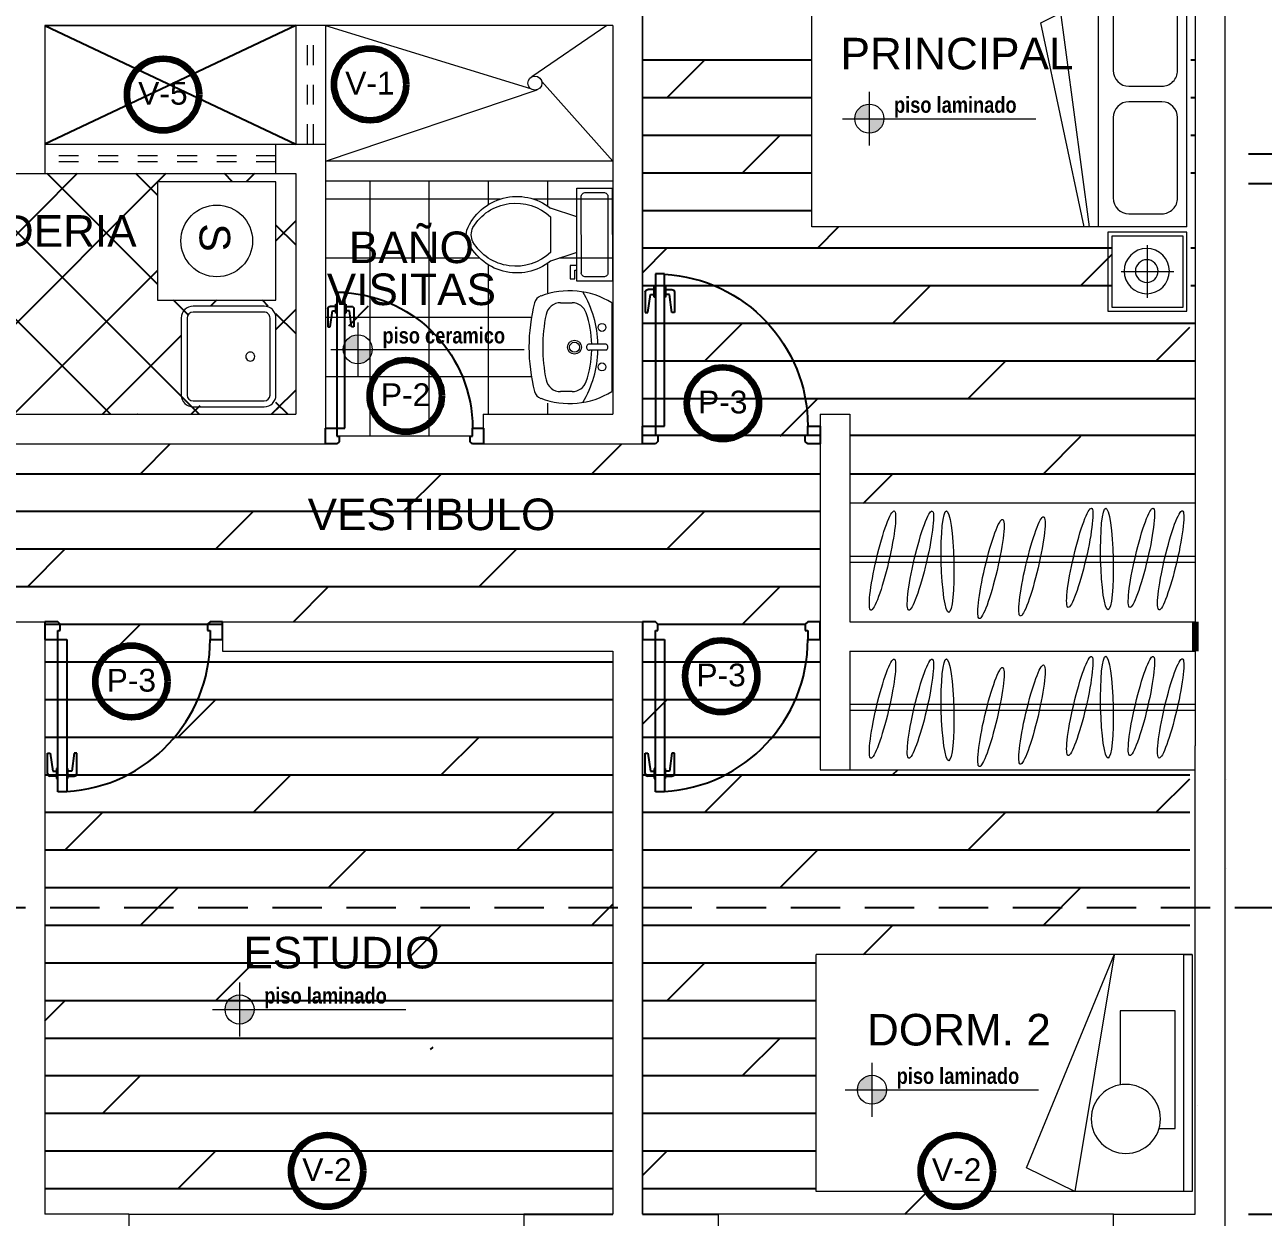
# Model space of a CAD drawing. Header units: millimetres. Extents: x 2204.1 to 2242.3, y 1175.1 to 1221.8.
# Drawn here: x 2228.77 to 2235.04, y 1194.62 to 1200.66 of the extents above; entities that cross this region are included whole.
import ezdxf
from ezdxf.enums import TextEntityAlignment as Align

# ---------------------------------------------------------------- set-up
doc = ezdxf.new("R2010")
doc.units = ezdxf.units.MM
doc.linetypes.add('HIDDEN', pattern=[0.375, 0.25, -0.125])
doc.linetypes.add('HIDDEN2', pattern=[0.1875, 0.125, -0.0625])
for name, color, linetype, lineweight in [('01', 1, 'Continuous', 5), ('CLOSETS', 253, 'Continuous', 18), ('DETALLE SANITARIOS', 128, 'Continuous', 13), ('DISTANCIA', 7, 'Continuous', 0), ('mobiliario', 2, 'Continuous', 18), ('MURO ALTO', 6, 'Continuous', 18), ('MURO BAJO', 3, 'Continuous', 18), ('PISOS', 253, 'Continuous', 18), ('puertas', 2, 'Continuous', 13), ('SANITARIOS', 122, 'Continuous', 18), ('TEXTO', 4, 'Continuous', 5), ('VIDRIOS', 124, 'Continuous', 18)]:
    doc.layers.add(name, color=color, linetype=linetype, lineweight=lineweight)
for name, color, linetype in [('08', 5, 'Continuous'), ('DETALLES PUERTAS', 8, 'Continuous'), ('muros', 1, 'Continuous'), ('perimetrales', 6, 'Continuous'), ('proyeccion', 30, 'Continuous'), ('Textura LINEAS', 253, 'HIDDEN2')]:
    doc.layers.add(name, color=color, linetype=linetype)
doc.styles.add('ROMAND', font='arial.ttf')
doc.styles.get("Standard").update_dxf_attribs({"font": 'arial.ttf'})
doc.styles.add('technicbold', font='techb___.ttf', dxfattribs={"height": 0.17})
doc.dimstyles.new('ARVIM', dxfattribs={"dimscale": 0.12, "dimtxt": 1, "dimasz": 1.25, "dimexe": 0.8, "dimexo": 1, "dimtad": 2, "dimtih": 1, "dimtoh": 1, "dimzin": 4, "dimdsep": 46, "dimtxsty": 'ROMAND', "dimblk": 'ARCHTICK', "dimcen": 0, "dimdle": 1, "dimclrd": 1, "dimclre": 1, "dimclrt": 251, "dimadec": 0, "dimazin": 0, "dimtfac": 1, "dimtix": 1, "dimtmove": 0, "dimatfit": 3, "dimldrblk": 'ARCHTICK', "dimfxl": 1, "dimarcsym": 0})

# ---------------------------------------------------------------- blocks, each defined once
blk = doc.blocks.new('c')
for p, q in [((521.983, 301.5746), (521.983, 299.6746)), ((523.333, 301.5746), (521.983, 301.5746)), ((523.333, 301.5746), (523.333, 299.6746)), ((522.5405, 301.5273), (522.1222, 301.5273)), ((523.1861, 301.5273), (522.7788, 301.5273)), ((522.0422, 301.4473), (522.0422, 301.2811)), ((522.6205, 301.2811), (522.6205, 301.4473)), ((522.6988, 301.4473), (522.6988, 301.2811)), ((523.2661, 301.2811), (523.2661, 301.4473)), ((522.1222, 301.2011), (522.5405, 301.2011)), ((522.7788, 301.2011), (523.1861, 301.2011)), ((523.333, 301.1269), (521.983, 301.1269)), ((521.983, 301.1269), (522.1334, 300.9193)), ((522.1334, 300.9193), (523.333, 301.0802)), ((523.333, 301.0535), (522.2988, 300.8353)), ((522.2988, 300.8353), (522.2519, 300.9292)), ((523.333, 299.6746), (521.983, 299.6746))]:
    blk.add_line(p, q)
for centre, start, end in [((522.1222, 301.4473), 90, 180), ((522.5405, 301.4473), 360, 90), ((522.7788, 301.4473), 90, 180), ((523.1861, 301.4473), 360, 90), ((522.1222, 301.2811), 180, 270), ((522.5405, 301.2811), 270, 360), ((522.7788, 301.2811), 180, 270), ((523.1861, 301.2811), 270, 360)]:
    blk.add_arc(centre, 0.08, start, end)
blk = doc.blocks.new('MM')
for p, q in [((-75.8009, 644.6385), (-75.8009, 644.905)), ((-75.9342, 644.7717), (-75.6677, 644.7717))]:
    blk.add_line(p, q)
for points in [[(-75.601, 644.9717), (-75.601, 644.5718), (-76.0008, 644.5718), (-76.0008, 644.9717)], [(-75.6209, 644.9517), (-75.6209, 644.5917), (-75.9809, 644.5917), (-75.9809, 644.9517)]]:
    blk.add_lwpolyline(points, close=True)
for radius in [0.1146, 0.0575]:
    blk.add_circle((-75.7984, 644.7682), radius)
blk = doc.blocks.new('A$C7F1D235B')
at = {"layer": 'mobiliario'}
for p in [(76.0008, -643.0717), (77.8188, -643.0717)]:
    blk.add_blockref('MM', p, dxfattribs=at)
at = {"layer": 'mobiliario', "xscale": -1}
blk.add_blockref('c', (523.7588, -299.6746), dxfattribs=at)
blk = doc.blocks.new('p7')
at = {"layer": 'DETALLES PUERTAS', "color": 0, "linetype": 'ByBlock'}
for p, q in [((0.6139, 0.035), (0.6139, 0.635)), ((0.6139, 0.635), (0.6489, 0.635)), ((0.6489, 0.635), (0.6489, 0.035)), ((0.5739, 0.5632), (0.5739, 0.4832)), ((0.6089, 0.5732), (0.5839, 0.5732)), ((0.5839, 0.4832), (0.5939, 0.5532)), ((0.5939, 0.5532), (0.6089, 0.5532)), ((0.6089, 0.5832), (0.6089, 0.5432)), ((0.6139, 0.5832), (0.6089, 0.5832)), ((0.6089, 0.5432), (0.6139, 0.5432)), ((0.6539, 0.5832), (0.6489, 0.5832)), ((0.6489, 0.5432), (0.6539, 0.5432)), ((0.6539, 0.5432), (0.6539, 0.5832)), ((0.6539, 0.5732), (0.6789, 0.5732)), ((0.6689, 0.5532), (0.6539, 0.5532)), ((0.6789, 0.4832), (0.6689, 0.5532)), ((0.6889, 0.5632), (0.6889, 0.4832)), ((0.5739, 0.4832), (0.5839, 0.4832)), ((0.6889, 0.4832), (0.6789, 0.4832)), ((0.0489, 0.035), (0, 0.035)), ((0, 0.035), (0, -0.035)), ((0.0489, 0), (0.0489, 0.035)), ((0.0589, 0), (0.0489, 0)), ((0.0589, -0.025), (0.0589, 0)), ((0.6489, 0.035), (0.6139, 0.035)), ((0.6389, 0), (0.6389, -0.025)), ((0.6489, 0), (0.6389, 0)), ((0.6489, 0.035), (0.6489, 0)), ((0.7, 0.035), (0.6489, 0.035)), ((0.7, -0.035), (0.7, 0.035)), ((0, -0.035), (0.0489, -0.035)), ((0.0489, -0.035), (0.0589, -0.025)), ((0.6389, -0.025), (0.6489, -0.035)), ((0.6489, -0.035), (0.7, -0.035))]:
    blk.add_line(p, q, dxfattribs=at)
for centre, radius, start, end in [((0.6489, 0.035), 0.6, 93.3442, 180), ((0.5839, 0.5632), 0.01, 90, 180), ((0.6789, 0.5632), 0.01, 0, 90)]:
    blk.add_arc(centre, radius, start, end, dxfattribs=at)
blk = doc.blocks.new('rfg')
at = {"layer": 'mobiliario'}
for p, q in [((530.5311, -128.721), (530.5311, -126.816)), ((531.7311, -126.816), (530.5311, -126.816)), ((531.7311, -128.676), (531.7311, -126.816)), ((530.5311, -128.676), (531.7311, -128.676)), ((530.5311, -128.676), (530.5311, -128.721)), ((531.7311, -128.721), (531.7311, -128.676)), ((530.5311, -128.721), (531.7311, -128.721))]:
    blk.add_line(p, q, dxfattribs=at)
for points in [[(530.5332, -128.326), (531.7311, -128.126), (531.6107, -127.8805), (530.5332, -128.326)], [(531.412, -128.5524), (531.412, -128.634), (530.8166, -128.634), (530.8166, -128.3556), (531.1908, -128.3556)]]:
    blk.add_lwpolyline(points, dxfattribs=at)
blk.add_circle((531.3634, -128.3843), 0.175, dxfattribs=at)
blk = doc.blocks.new('WES')
at = {"layer": 'DETALLE SANITARIOS', "color": 2}
for p, q in [((-2.2835, -74.7943), (-2.2835, -74.7046)), ((-2.7203, -74.8503), (-2.6755, -74.8503)), ((-2.7203, -74.8727), (-2.7203, -74.8503)), ((-2.6531, -74.8727), (-2.7203, -74.8727)), ((-2.6755, -74.8503), (-2.6755, -74.8391)), ((-2.6531, -74.8391), (-2.6531, -74.8727)), ((-2.5859, -74.8391), (-2.6307, -74.9735)), ((-2.4067, -74.8391), (-2.3619, -74.9735)), ((-2.4067, -74.9735), (-2.5859, -74.9735))]:
    blk.add_line(p, q, dxfattribs=at)
blk.add_lwpolyline([(-2.2611, -74.8391), (-2.2611, -74.6598), (-2.7315, -74.6598), (-2.7315, -74.8391)], close=True, dxfattribs=at)
for points in [[(-2.3059, -74.6822), (-2.6867, -74.6822)], [(-2.7091, -74.7046), (-2.7091, -74.7943)], [(-2.6867, -74.8167), (-2.3059, -74.8167)]]:
    blk.add_lwpolyline(points, dxfattribs=at)
for centre, radius, start, end in [((-2.6895, -74.7018), 0.0198, 81.8699, 188.1301), ((-2.3031, -74.7018), 0.0198, 351.8699, 98.1301), ((-2.6895, -74.7971), 0.0198, 171.8699, 278.1301), ((-2.3031, -74.7971), 0.0198, 261.8699, 8.1301), ((-2.4175, -75.1433), 0.2726, 141.46911, 247.97143), ((-2.4022, -75.1486), 0.2538, 136.36773, 238.94682), ((-2.5751, -75.1433), 0.2726, 292.02843, 38.53071), ((-2.5904, -75.1486), 0.2538, 301.05301, 43.63209), ((-2.4963, -75.2843), 0.0896, 245.73182, 294.26817), ((-2.4963, -75.3095), 0.0896, 254.86053, 285.13947)]:
    blk.add_arc(centre, radius, start, end, dxfattribs=at)
blk = doc.blocks.new('OLKIJ')
at = {"layer": 'mobiliario'}
for p, q in [((539.6364, -168.067), (539.6364, -168.517)), ((539.896, -168.067), (539.8374, -168.067)), ((539.6664, -168.277), (539.7504, -168.277)), ((539.6664, -168.307), (539.7504, -168.307)), ((539.8374, -168.517), (539.896, -168.517))]:
    blk.add_line(p, q, dxfattribs=at)
at = {"layer": 'mobiliario', "extrusion": (0, 0, -1)}
for centre, major_axis, start_param, end_param in [((539.8516, -168.4205), (0.2926, 0.2926), -1.332225, -0.427649), ((540.254, -168.292), (-0.3872, 0.3872), 5.52518, 6.033719), ((539.8374, -168.142), (-0.053, 0.053), 5.82106, 7.068583), ((539.896, -168.142), (0.053, 0.053), -0.785398, 0.581791), ((539.979, -168.0797), (0.0354, 0.0354), -0.427649, 0.528882), ((539.1696, -168.292), (-0.6271, 0.6271), 2.099679, 2.61271), ((540.2851, -168.292), (-0.3869, 0.3869), 5.525204, 5.82106), ((539.1696, -168.292), (0.5776, 0.5776), 0.581791, 0.989005), ((539.6864, -168.192), (-0.0141, 0.0141), 5.497787, 11.780972), ((539.8254, -168.292), (-0.0247, 0.0247), 5.497787, 11.780972), ((539.8254, -168.292), (-0.0177, 0.0177), 5.497787, 11.780972), ((539.8254, -168.292), (-0.0177, 0.0177), 5.497787, 11.780972), ((539.6726, -168.292), (0.0115, 0.0115), 2.750986, 5.102996), ((540.254, -168.292), (0.3872, 0.3872), 3.391059, 3.899598), ((540.2851, -168.292), (0.3869, 0.3869), 3.603718, 3.899574), ((539.7504, -168.292), (-0.0106, 0.0106), 0.785398, 3.926991), ((539.6864, -168.392), (0.0141, 0.0141), 3.926991, 10.210176), ((539.896, -168.442), (-0.053, 0.053), 2.559801, 3.926991), ((539.8516, -168.1634), (-0.2926, 0.2926), 3.569242, 4.473817), ((539.8374, -168.442), (0.053, 0.053), 2.356194, 3.603718), ((539.979, -168.5043), (-0.0354, 0.0354), 2.61271, 3.569242)]:
    blk.add_ellipse(centre, major_axis=major_axis, ratio=1, start_param=start_param, end_param=end_param, dxfattribs=at)
blk = doc.blocks.new('_ARCHTICK')
at = {"color": 0, "linetype": 'ByBlock', "const_width": 0.15}
blk.add_lwpolyline([(-0.5, -0.5), (0.5, 0.5)], dxfattribs=at)
blk = doc.blocks.new('*D45')
at = {"layer": 'DEFPOINTS', "color": 0, "transparency": 16777216}
for p in [(2234.6943, 1200.9133), (2234.8441, 1200.9133), (2234.8441, 1187.8327)]:
    blk.add_point(p, dxfattribs=at)
at = {"layer": 'muros', "color": 1, "lineweight": -2, "transparency": 16777216}
for p, q in [((2234.6943, 1187.8327), (2234.5443, 1187.8327)), ((2234.6943, 1187.8447), (2234.6943, 1187.7367)), ((2234.6943, 1187.8327), (2234.8441, 1187.8327)), ((2234.8441, 1187.8447), (2234.8441, 1187.7367)), ((2234.8441, 1187.8327), (2234.9941, 1187.8327))]:
    blk.add_line(p, q, dxfattribs=at)
at = {"layer": 'muros', "color": 1, "lineweight": -2, "transparency": 16777216, "xscale": 0.15, "yscale": 0.15, "zscale": 0.15}
blk.add_blockref('_ARCHTICK', (2234.6943, 1187.8327), dxfattribs=at)
at = {"layer": 'muros', "color": 1, "lineweight": -2, "transparency": 16777216, "xscale": 0.15, "yscale": 0.15, "zscale": 0.15, "rotation": 180}
blk.add_blockref('_ARCHTICK', (2234.8441, 1187.8327), dxfattribs=at)
at = {"layer": 'muros', "color": 251, "lineweight": 200, "transparency": 16777216, "insert": (2234.7692, 1187.6965), "char_height": 0.12, "attachment_point": 5, "style": 'ROMAND'}
blk.add_mtext('.15', dxfattribs=at)
blk = doc.blocks.new('*D61')
at = {"layer": 'DEFPOINTS', "color": 0, "transparency": 16777216}
for p in [(2227.7693, 1194.6409), (2227.7693, 1194.4909), (2236.4579, 1194.4909)]:
    blk.add_point(p, dxfattribs=at)
at = {"layer": 'muros', "color": 1, "lineweight": -2, "transparency": 16777216}
for p, q in [((2236.4579, 1194.6409), (2236.4579, 1194.7909)), ((2236.4459, 1194.6409), (2236.5539, 1194.6409)), ((2236.4579, 1194.6409), (2236.4579, 1194.4909)), ((2236.4459, 1194.4909), (2236.5539, 1194.4909)), ((2236.4579, 1194.4909), (2236.4579, 1194.3409))]:
    blk.add_line(p, q, dxfattribs=at)
at = {"layer": 'muros', "color": 1, "lineweight": -2, "transparency": 16777216, "xscale": 0.15, "yscale": 0.15, "zscale": 0.15}
for p, rotation in [((2236.4579, 1194.6409), 270), ((2236.4579, 1194.4909), 90)]:
    blk.add_blockref('_ARCHTICK', p, dxfattribs=dict(at, rotation=rotation))
at = {"layer": 'muros', "color": 251, "lineweight": 200, "transparency": 16777216, "insert": (2236.6385, 1194.5659), "char_height": 0.12, "attachment_point": 5, "style": 'ROMAND'}
blk.add_mtext('.15', dxfattribs=at)
blk = doc.blocks.new('*D63')
at = {"layer": 'DEFPOINTS', "color": 0, "transparency": 16777216}
for p in [(2231.1794, 1197.6413), (2231.1794, 1197.4913), (2236.4579, 1197.4913)]:
    blk.add_point(p, dxfattribs=at)
at = {"layer": 'muros', "color": 1, "lineweight": -2, "transparency": 16777216}
for p, q in [((2236.4579, 1197.6413), (2236.4579, 1197.7913)), ((2236.4459, 1197.6413), (2236.5539, 1197.6413)), ((2236.4579, 1197.6413), (2236.4579, 1197.4913)), ((2236.4459, 1197.4913), (2236.5539, 1197.4913)), ((2236.4579, 1197.4913), (2236.4579, 1197.3413))]:
    blk.add_line(p, q, dxfattribs=at)
at = {"layer": 'muros', "color": 1, "lineweight": -2, "transparency": 16777216, "xscale": 0.15, "yscale": 0.15, "zscale": 0.15}
for p, rotation in [((2236.4579, 1197.6413), 270), ((2236.4579, 1197.4913), 90)]:
    blk.add_blockref('_ARCHTICK', p, dxfattribs=dict(at, rotation=rotation))
at = {"layer": 'muros', "color": 251, "lineweight": 200, "transparency": 16777216, "insert": (2236.6385, 1197.5663), "char_height": 0.12, "attachment_point": 5, "style": 'ROMAND'}
blk.add_mtext('.15', dxfattribs=at)
blk = doc.blocks.new('Nivel')
at = {"layer": '01', "ltscale": 0.8}
h = blk.add_hatch(color=256, dxfattribs=at)
h.paths.add_polyline_path([(0, 0), (0, 0.14, 0.414214), (-0.14, 0)])
h.paths.add_polyline_path([(0, 0), (0, -0.14, 0.414214), (0.14, 0)])
for p, q in [((0, 0.26), (0, -0.26)), ((-0.26, 0), (1.606, 0)), ((0, 0), (0, 0)), ((0, 0), (0, 0))]:
    blk.add_line(p, q, dxfattribs=at)
blk.add_circle((0, 0), 0.14, dxfattribs=at)
blk = doc.blocks.new('*D136')
at = {"layer": 'DEFPOINTS', "color": 0, "transparency": 16777216}
for p in [(2232.3005, 1198.6898), (2232.3005, 1198.5398), (2236.4579, 1198.5398)]:
    blk.add_point(p, dxfattribs=at)
at = {"layer": 'muros', "color": 1, "lineweight": -2, "transparency": 16777216}
for p, q in [((2236.4579, 1198.6898), (2236.4579, 1198.8398)), ((2236.4459, 1198.6898), (2236.5539, 1198.6898)), ((2236.4579, 1198.6898), (2236.4579, 1198.5398)), ((2236.4459, 1198.5398), (2236.5539, 1198.5398)), ((2236.4579, 1198.5398), (2236.4579, 1198.3898))]:
    blk.add_line(p, q, dxfattribs=at)
at = {"layer": 'muros', "color": 1, "lineweight": -2, "transparency": 16777216, "xscale": 0.15, "yscale": 0.15, "zscale": 0.15}
for p, rotation in [((2236.4579, 1198.6898), 270), ((2236.4579, 1198.5398), 90)]:
    blk.add_blockref('_ARCHTICK', p, dxfattribs=dict(at, rotation=rotation))
at = {"layer": 'muros', "color": 251, "lineweight": 200, "transparency": 16777216, "insert": (2236.6385, 1198.6148), "char_height": 0.12, "attachment_point": 5, "style": 'ROMAND'}
blk.add_mtext('.15', dxfattribs=at)
blk = doc.blocks.new('*D139')
at = {"layer": 'DEFPOINTS', "color": 0, "transparency": 16777216}
for p in [(2232.4505, 1198.5398), (2232.4505, 1197.6398), (2236.4579, 1197.6398)]:
    blk.add_point(p, dxfattribs=at)
at = {"layer": 'muros', "color": 1, "lineweight": -2, "transparency": 16777216}
for p, q in [((2236.4579, 1198.6598), (2236.4579, 1197.5198)), ((2236.4459, 1198.5398), (2236.5539, 1198.5398)), ((2236.4459, 1197.6398), (2236.5539, 1197.6398))]:
    blk.add_line(p, q, dxfattribs=at)
at = {"layer": 'muros', "color": 1, "lineweight": -2, "transparency": 16777216, "xscale": 0.15, "yscale": 0.15, "zscale": 0.15}
for p, rotation in [((2236.4579, 1198.5398), 90), ((2236.4579, 1197.6398), 270)]:
    blk.add_blockref('_ARCHTICK', p, dxfattribs=dict(at, rotation=rotation))
at = {"layer": 'muros', "color": 251, "lineweight": 200, "transparency": 16777216, "insert": (2236.6378, 1198.0898), "char_height": 0.12, "attachment_point": 5, "style": 'ROMAND'}
blk.add_mtext('.90', dxfattribs=at)
blk = doc.blocks.new('*D180')
at = {"layer": 'DEFPOINTS', "color": 0, "transparency": 16777216}
for p in [(2234.8441, 1202.4362), (2234.9561, 1200.008), (2235.2618, 1200.008)]:
    blk.add_point(p, dxfattribs=at)
at = {"layer": 'muros', "color": 1, "lineweight": -2, "transparency": 16777216}
for p, q in [((2235.2618, 1202.5562), (2235.2618, 1199.888)), ((2234.9641, 1202.4362), (2235.3578, 1202.4362)), ((2235.0761, 1200.008), (2235.3578, 1200.008))]:
    blk.add_line(p, q, dxfattribs=at)
at = {"layer": 'muros', "color": 1, "lineweight": -2, "transparency": 16777216, "xscale": 0.15, "yscale": 0.15, "zscale": 0.15}
for p, rotation in [((2235.2618, 1202.4362), 90), ((2235.2618, 1200.008), 270)]:
    blk.add_blockref('_ARCHTICK', p, dxfattribs=dict(at, rotation=rotation))
at = {"layer": 'muros', "color": 251, "lineweight": 200, "transparency": 16777216, "insert": (2235.4936, 1201.2221), "char_height": 0.12, "attachment_point": 5, "style": 'ROMAND'}
blk.add_mtext('2.43', dxfattribs=at)
blk = doc.blocks.new('*D181')
at = {"layer": 'DEFPOINTS', "color": 0, "transparency": 16777216}
for p in [(2234.8441, 1200.008), (2235.2618, 1200.008), (2234.8441, 1199.8581)]:
    blk.add_point(p, dxfattribs=at)
at = {"layer": 'muros', "color": 1, "lineweight": -2, "transparency": 16777216}
for p, q in [((2235.2618, 1200.008), (2235.2618, 1200.158)), ((2234.9641, 1200.008), (2235.3578, 1200.008)), ((2235.2618, 1199.8581), (2235.2618, 1200.008)), ((2234.9641, 1199.8581), (2235.3578, 1199.8581)), ((2235.2618, 1199.8581), (2235.2618, 1199.7081))]:
    blk.add_line(p, q, dxfattribs=at)
at = {"layer": 'muros', "color": 1, "lineweight": -2, "transparency": 16777216, "xscale": 0.15, "yscale": 0.15, "zscale": 0.15}
for p, rotation in [((2235.2618, 1200.008), 270), ((2235.2618, 1199.8581), 90)]:
    blk.add_blockref('_ARCHTICK', p, dxfattribs=dict(at, rotation=rotation))
at = {"layer": 'muros', "color": 251, "lineweight": 200, "transparency": 16777216, "insert": (2235.4423, 1199.9331), "char_height": 0.12, "attachment_point": 5, "style": 'ROMAND'}
blk.add_mtext('.15', dxfattribs=at)
blk = doc.blocks.new('*D183')
at = {"layer": 'DEFPOINTS', "color": 0, "transparency": 16777216}
for p in [(2234.8441, 1194.6386), (2234.8725, 1194.4883), (2235.2618, 1194.4883)]:
    blk.add_point(p, dxfattribs=at)
at = {"layer": 'muros', "color": 1, "lineweight": -2, "transparency": 16777216}
for p, q in [((2235.2618, 1194.6386), (2235.2618, 1194.7886)), ((2234.9641, 1194.6386), (2235.3578, 1194.6386)), ((2235.2618, 1194.6386), (2235.2618, 1194.4883)), ((2234.9925, 1194.4883), (2235.3578, 1194.4883)), ((2235.2618, 1194.4883), (2235.2618, 1194.3383))]:
    blk.add_line(p, q, dxfattribs=at)
at = {"layer": 'muros', "color": 1, "lineweight": -2, "transparency": 16777216, "xscale": 0.15, "yscale": 0.15, "zscale": 0.15}
for p, rotation in [((2235.2618, 1194.6386), 270), ((2235.2618, 1194.4883), 90)]:
    blk.add_blockref('_ARCHTICK', p, dxfattribs=dict(at, rotation=rotation))
at = {"layer": 'muros', "color": 251, "lineweight": 200, "transparency": 16777216, "insert": (2235.4423, 1194.5635), "char_height": 0.12, "attachment_point": 5, "style": 'ROMAND'}
blk.add_mtext('.15', dxfattribs=at)
blk = doc.blocks.new('KIUN')
at = {"layer": '01'}
for p, q in [((434.6911, -123.4753), (434.3311, -123.4753)), ((434.2711, -123.5353), (434.2711, -123.9253)), ((434.3011, -123.5353), (434.3011, -123.9253)), ((434.6911, -123.5053), (434.3311, -123.5053)), ((434.7211, -123.9253), (434.7211, -123.5353)), ((434.7511, -123.9253), (434.7511, -123.5353)), ((434.3311, -123.9553), (434.6911, -123.9553)), ((434.3311, -123.9853), (434.6911, -123.9853))]:
    blk.add_line(p, q, dxfattribs=at)
for centre, major_axis, start_param, end_param in [((434.3311, -123.5353), (-0.0424, 0.0424), -0.785398, 0.785398), ((434.6911, -123.5353), (-0.0424, 0.0424), 3.926991, 5.497787), ((434.3311, -123.5353), (-0.0212, 0.0212), -0.785398, 0.785398), ((434.6911, -123.5353), (-0.0212, 0.0212), 3.926991, 5.497787), ((434.4011, -123.7303), (0.0161, 0.0161), 5.497787, 8.63938), ((434.4011, -123.7303), (-0.0161, 0.0161), 0.785398, 3.926991), ((434.3311, -123.9253), (0.0424, 0.0424), 2.356194, 3.926991), ((434.3311, -123.9253), (0.0212, 0.0212), 2.356194, 3.926991), ((434.6911, -123.9253), (0.0424, 0.0424), 3.926991, 5.497787), ((434.6911, -123.9253), (0.0212, 0.0212), 3.926991, 5.497787)]:
    blk.add_ellipse(centre, major_axis=major_axis, ratio=1, start_param=start_param, end_param=end_param, dxfattribs=at)

msp = doc.modelspace()

# ---------------------------------------------------------------- hatches: boundary and pattern name
at = {"ltscale": 0.1}
h = msp.add_hatch(dxfattribs=at)
h.set_pattern_fill('JIS_RC_10', color=256)
h.set_pattern_definition([(45, (2138.371, 1009.556), (-7.07107, 7.07107), []), (45, (2139.096, 1009.556), (-7.07107, 7.07107), []), (45, (2139.821, 1009.556), (-7.07107, 7.07107), [])])
h.paths.add_polyline_path([(2230.4076, 1199.4668), (2230.5076, 1199.4668), (2230.5076, 1198.2481), (2230.4076, 1198.2481)])

# ---------------------------------------------------------------- linework, layer by layer
at = {"layer": '08', "color": 252, "linetype": 'HIDDEN'}
msp.add_line((2206.3959, 1196.1918), (2238.5903, 1196.1918), dxfattribs=at)
at = {"layer": 'CLOSETS'}
for p, q in [((2230.5141, 1199.8703), (2230.5141, 1198.579)), ((2230.8141, 1199.8703), (2230.8141, 1198.579)), ((2231.1141, 1199.8703), (2231.1141, 1199.7505)), ((2231.4141, 1199.8703), (2231.4141, 1199.744)), ((2231.1749, 1199.779), (2230.2893, 1199.779)), ((2231.7453, 1199.779), (2231.3434, 1199.779)), ((2231.7141, 1199.779), (2231.711, 1199.779)), ((2231.0721, 1199.479), (2230.2893, 1199.479)), ((2231.1141, 1199.4465), (2231.1141, 1198.6889)), ((2231.1141, 1199.427), (2231.1141, 1198.6889)), ((2231.4141, 1199.4531), (2231.4141, 1199.3039)), ((2231.5319, 1199.479), (2231.4731, 1199.479)), ((2231.7453, 1199.479), (2231.4731, 1199.479)), ((2231.333, 1199.179), (2230.2893, 1199.179)), ((2231.7453, 1199.179), (2231.7402, 1199.179)), ((2231.333, 1198.879), (2230.2893, 1198.879)), ((2231.7453, 1198.879), (2231.7402, 1198.879)), ((2231.4141, 1198.7446), (2231.4141, 1198.6889)), ((2231.0347, 1198.579), (2230.3477, 1198.579))]:
    msp.add_line(p, q, dxfattribs=at)
at = {"layer": 'CLOSETS', "color": 251}
for p, q in [((2234.6941, 1198.2389), (2232.9453, 1198.2389)), ((2234.6953, 1197.9689), (2232.9453, 1197.9689)), ((2234.6953, 1197.9389), (2232.9453, 1197.9389)), ((2234.6953, 1197.2189), (2232.9453, 1197.2189)), ((2234.6953, 1197.1889), (2232.9453, 1197.1889)), ((2232.9141, 1196.8889), (2234.6953, 1196.8889))]:
    msp.add_line(p, q, dxfattribs=at)
at = {"layer": 'CLOSETS'}
for centre in [(2233.1107, 1197.9485), (2233.3028, 1197.9485), (2233.6601, 1197.906), (2233.8677, 1197.9185), (2234.1098, 1197.9622), (2234.422, 1197.9622), (2234.5703, 1197.9497), (2233.1107, 1197.1985), (2233.3028, 1197.1985), (2233.6601, 1197.156), (2233.8677, 1197.1685), (2234.1098, 1197.2122), (2234.422, 1197.2122), (2234.5703, 1197.1997)]:
    msp.add_ellipse(centre, major_axis=(-0.059, -0.2511), ratio=0.122679, dxfattribs=at)
for centre in [(2233.4402, 1197.9428), (2234.2472, 1197.9565), (2233.4402, 1197.1928), (2234.2472, 1197.2065)]:
    msp.add_ellipse(centre, major_axis=(-0.006, 0.2579), ratio=0.122679, start_param=3.141593, end_param=9.424778, dxfattribs=at)
at = {"layer": 'mobiliario'}
msp.add_lwpolyline([(2229.4393, 1199.8669), (2229.4393, 1199.2669), (2230.0393, 1199.2669), (2230.0393, 1199.8669)], close=True, dxfattribs=at)
msp.add_circle((2229.7393, 1199.5669), 0.1816, dxfattribs=at)
at = {"layer": 'MURO ALTO'}
for p, q in [((2234.6941, 1202.4379), (2234.6941, 1197.6389)), ((2234.8441, 1202.4379), (2234.8441, 1194.4885)), ((2234.8441, 1201.8384), (2234.8441, 1199.6384)), ((2231.8953, 1198.5389), (2231.8953, 1201.388)), ((2231.8953, 1200.8075), (2231.8953, 1200.19)), ((2231.7453, 1200.6575), (2228.8686, 1200.6575)), ((2228.8686, 1200.6575), (2230.1393, 1200.6575)), ((2228.8686, 1200.6575), (2228.8686, 1200.0575)), ((2231.7453, 1200.6575), (2231.7453, 1200.19)), ((2231.7453, 1200.6575), (2231.7453, 1200.19)), ((2231.7453, 1200.6575), (2231.7453, 1200.19)), ((2231.7453, 1200.6575), (2231.7453, 1200.19)), ((2231.7453, 1200.6575), (2231.7453, 1200.19)), ((2231.7453, 1200.6575), (2231.7453, 1200.19)), ((2231.7453, 1200.6575), (2231.7453, 1200.19)), ((2231.7453, 1200.6575), (2231.7453, 1200.19)), ((2231.7453, 1200.3126), (2231.7453, 1198.6889)), ((2231.7453, 1200.3126), (2231.7453, 1198.6889)), ((2231.7453, 1200.3126), (2231.7453, 1198.6889)), ((2231.8953, 1200.19), (2231.8953, 1199.5397)), ((2231.8953, 1200.19), (2231.8953, 1198.5389)), ((2231.8953, 1200.19), (2231.8953, 1199.5397)), ((2231.8953, 1200.19), (2231.8953, 1198.5389)), ((2228.8686, 1200.0575), (2230.2893, 1200.0575)), ((2228.8686, 1200.0575), (2228.8686, 1199.9075)), ((2230.2893, 1200.0575), (2230.2893, 1198.5389)), ((2228.7186, 1199.9075), (2230.0393, 1199.9075)), ((2230.1393, 1199.9075), (2230.1393, 1198.6889)), ((2230.1393, 1199.9075), (2230.1393, 1198.6889)), ((2228.4493, 1198.6889), (2230.1393, 1198.6889)), ((2229.3393, 1198.6889), (2229.3372, 1198.6889)), ((2230.2893, 1198.6889), (2230.2893, 1198.5389)), ((2230.2893, 1198.6889), (2230.2893, 1198.5389)), ((2231.0893, 1198.6889), (2231.7453, 1198.6889)), ((2231.0893, 1198.6889), (2231.0893, 1198.5389)), ((2231.0893, 1198.6889), (2231.7453, 1198.6889)), ((2231.0893, 1198.6889), (2231.0893, 1198.5389)), ((2232.7953, 1198.6889), (2232.7953, 1196.8889)), ((2232.7953, 1198.6889), (2232.9453, 1198.6889)), ((2232.9453, 1198.6889), (2232.9453, 1197.6389)), ((2228.4493, 1198.5389), (2230.1393, 1198.5389)), ((2228.7186, 1198.5389), (2230.1393, 1198.5389)), ((2230.1393, 1198.5389), (2230.2893, 1198.5389)), ((2230.1393, 1198.5389), (2230.2893, 1198.5389)), ((2231.0893, 1198.5389), (2231.7141, 1198.5389)), ((2231.0893, 1198.5389), (2231.7141, 1198.5389)), ((2231.7141, 1198.5389), (2231.8953, 1198.5389)), ((2231.7141, 1198.5389), (2231.8953, 1198.5389)), ((2228.7186, 1197.6389), (2228.8686, 1197.6389)), ((2228.8686, 1197.6389), (2228.8686, 1194.6384)), ((2229.764, 1197.6389), (2231.8641, 1197.6389)), ((2229.7685, 1197.6389), (2229.7685, 1197.4889)), ((2230.2372, 1197.6389), (2231.8641, 1197.6389)), ((2231.6777, 1197.6389), (2231.8641, 1197.6389)), ((2231.6777, 1197.6389), (2231.8953, 1197.6389)), ((2231.7413, 1197.6389), (2231.8594, 1197.6389)), ((2231.8953, 1194.6384), (2231.8953, 1197.6389)), ((2231.8953, 1197.6389), (2231.8953, 1194.6384)), ((2232.9453, 1197.6389), (2234.6941, 1197.6389)), ((2229.7685, 1197.4889), (2231.7141, 1197.4889)), ((2231.6777, 1197.4889), (2231.7453, 1197.4889)), ((2231.7453, 1197.4889), (2231.7453, 1194.6384)), ((2232.9453, 1197.4889), (2234.6941, 1197.4889)), ((2232.9453, 1197.4889), (2232.9453, 1196.8889)), ((2234.6941, 1197.4889), (2234.6941, 1197.01)), ((2234.6941, 1194.6384), (2234.6941, 1197.01)), ((2232.7953, 1196.8889), (2232.9453, 1196.8889)), ((2234.7039, 1195.1896), (2234.7039, 1195.1897)), ((2229.2941, 1194.6384), (2228.8686, 1194.6384)), ((2229.2941, 1194.6384), (2229.2941, 1194.4885)), ((2231.2941, 1194.6384), (2231.2941, 1194.4885)), ((2232.2803, 1194.4885), (2232.2803, 1194.6384)), ((2234.2803, 1194.6384), (2234.6941, 1194.6384)), ((2234.2803, 1194.4885), (2234.2803, 1194.6384))]:
    msp.add_line(p, q, dxfattribs=at)
for points in [[(2230.0393, 1199.9075), (2230.0393, 1200.0575)], [(2230.0393, 1199.9075), (2230.1393, 1199.9075)]]:
    msp.add_lwpolyline(points, dxfattribs=at)
at = {"layer": 'MURO BAJO'}
for p, q in [((2230.1393, 1200.6575), (2230.1393, 1200.0575)), ((2230.2893, 1200.6575), (2230.2893, 1200.0575)), ((2229.2941, 1194.6384), (2231.2941, 1194.6384)), ((2234.2803, 1194.6384), (2232.2803, 1194.6384))]:
    msp.add_line(p, q, dxfattribs=at)
at = {"layer": 'muros', "lineweight": 200}
msp.add_line((2234.6941, 1197.6389), (2234.6941, 1197.4889), dxfattribs=at)
at = {"layer": 'muros'}
msp.add_line((2234.8534, 1196.8396), (2234.8536, 1196.8396), dxfattribs=at)
at = {"layer": 'muros', "lineweight": 200}
for centre in [(2229.4672, 1200.3083), (2230.5158, 1200.3595), (2230.6963, 1198.7821), (2232.3024, 1198.7449), (2232.2941, 1197.3628), (2229.3073, 1197.3362), (2230.2982, 1194.8576), (2233.487, 1194.8576)]:
    msp.add_circle(centre, 0.1824, dxfattribs=at)
at = {"layer": 'perimetrales'}
for p, q in [((2234.8534, 1196.3896), (2234.8536, 1196.3896)), ((2231.2941, 1194.6384), (2231.7453, 1194.6384)), ((2231.8953, 1194.6384), (2232.2803, 1194.6384))]:
    msp.add_line(p, q, dxfattribs=at)
at = {"layer": 'PISOS'}
for p, q in [((2230.2893, 1200.6575), (2231.3277, 1200.3383)), ((2231.7141, 1200.6575), (2231.3347, 1200.398)), ((2231.7453, 1199.9703), (2231.3849, 1200.3741)), ((2230.2893, 1199.9703), (2231.3616, 1200.3322)), ((2231.7453, 1199.9703), (2230.2893, 1199.9703)), ((2231.7453, 1199.8703), (2230.2893, 1199.8703))]:
    msp.add_line(p, q, dxfattribs=at)
msp.add_circle((2231.3502, 1200.366), 0.0357, dxfattribs=at)
at = {"layer": 'proyeccion'}
for p, q in [((2230.1393, 1200.6575), (2228.8686, 1200.0575)), ((2228.8686, 1200.6575), (2230.1393, 1200.0575))]:
    msp.add_line(p, q, dxfattribs=at)
at = {"layer": 'Textura LINEAS', "color": 8, "linetype": 'Continuous', "ltscale": 8}
for p, q in [((2229.2011, 1198.6889), (2226.7704, 1201.1197)), ((2229.0317, 1199.9075), (2227.7493, 1198.6251)), ((2229.4807, 1199.9075), (2228.1822, 1198.609)), ((2229.6502, 1198.6889), (2228.4315, 1199.9075)), ((2229.4393, 1199.3488), (2228.8805, 1199.9075)), ((2229.4393, 1199.7978), (2229.3296, 1199.9075)), ((2229.8192, 1199.8669), (2229.7786, 1199.9075)), ((2229.9297, 1199.9075), (2229.8891, 1199.8669)), ((2230.1393, 1199.6681), (2230.0393, 1199.5681)), ((2230.1393, 1199.5468), (2230.0393, 1199.6468)), ((2229.4393, 1199.4171), (2228.7111, 1198.6889)), ((2229.5945, 1199.1935), (2229.5211, 1199.2669)), ((2229.7381, 1199.2669), (2229.7078, 1199.2366)), ((2230.0005, 1199.2366), (2229.9702, 1199.2669)), ((2230.1393, 1199.2191), (2230.0393, 1199.1191)), ((2230.1393, 1199.0978), (2230.0393, 1199.1978)), ((2229.5593, 1199.0881), (2229.1601, 1198.6889)), ((2230.1393, 1198.8111), (2230.0393, 1198.7111)), ((2229.6528, 1198.7326), (2229.6091, 1198.6889)), ((2230.0581, 1198.7299), (2230.0171, 1198.6889)), ((2230.0992, 1198.6889), (2230.0393, 1198.7488))]:
    msp.add_line(p, q, dxfattribs=at)
at = {"layer": 'Textura LINEAS', "linetype": 'ByBlock'}
for p, q in [((2231.8953, 1200.4837), (2232.7526, 1200.4837)), ((2232.0205, 1200.2933), (2232.211, 1200.4838)), ((2234.6726, 1200.4837), (2234.6945, 1200.4837)), ((2231.8953, 1200.2932), (2232.7526, 1200.2932)), ((2234.6726, 1200.2932), (2234.6946, 1200.2932)), ((2231.8953, 1200.1027), (2232.7526, 1200.1027)), ((2232.4015, 1199.9123), (2232.592, 1200.1028)), ((2234.6726, 1200.1027), (2234.6946, 1200.1027)), ((2231.8953, 1199.9122), (2232.7526, 1199.9122)), ((2234.6726, 1199.9122), (2234.6947, 1199.9122)), ((2231.8953, 1199.7217), (2232.7526, 1199.7217)), ((2232.7825, 1199.5313), (2232.8887, 1199.6375)), ((2231.8953, 1199.4061), (2232.0205, 1199.5313)), ((2231.8953, 1199.5312), (2234.2728, 1199.5312)), ((2234.116, 1199.3408), (2234.2728, 1199.4976)), ((2234.6726, 1199.5312), (2234.6947, 1199.5312)), ((2231.8953, 1199.3407), (2234.2728, 1199.3407)), ((2233.1635, 1199.1503), (2233.354, 1199.3408)), ((2234.6726, 1199.3407), (2234.6948, 1199.3407)), ((2231.8953, 1199.1502), (2234.6948, 1199.1502)), ((2232.211, 1198.9598), (2232.4015, 1199.1503)), ((2234.497, 1198.9598), (2234.6678, 1199.1306)), ((2231.8953, 1198.9597), (2234.6949, 1198.9597)), ((2233.5445, 1198.7693), (2233.735, 1198.9598)), ((2231.8953, 1198.7692), (2234.6949, 1198.7692)), ((2232.592, 1198.5788), (2232.7825, 1198.7693)), ((2231.8953, 1198.5839), (2232.7953, 1198.5839)), ((2232.9453, 1198.5839), (2234.6949, 1198.5839)), ((2233.9255, 1198.3883), (2234.116, 1198.5788)), ((2229.3535, 1198.3883), (2229.5041, 1198.5389)), ((2231.6395, 1198.3883), (2231.7901, 1198.5389)), ((2227.6066, 1198.3882), (2232.7953, 1198.3882)), ((2230.687, 1198.1978), (2230.8775, 1198.3883)), ((2232.9453, 1198.3882), (2234.695, 1198.3882)), ((2233.0141, 1198.2389), (2233.1635, 1198.3883)), ((2227.5978, 1198.1977), (2232.7953, 1198.1977)), ((2229.7345, 1198.0073), (2229.925, 1198.1978)), ((2232.0205, 1198.0073), (2232.211, 1198.1978)), ((2224.0704, 1198.0072), (2232.7953, 1198.0072)), ((2228.782, 1197.8168), (2228.9725, 1198.0073)), ((2231.068, 1197.8168), (2231.2585, 1198.0073)), ((2224.0704, 1197.8167), (2232.7953, 1197.8167)), ((2230.1281, 1197.6389), (2230.306, 1197.8168)), ((2232.4015, 1197.6263), (2232.592, 1197.8168)), ((2228.8686, 1197.6262), (2229.764, 1197.6262)), ((2229.163, 1197.4358), (2229.3535, 1197.6263)), ((2231.9735, 1197.6262), (2232.7196, 1197.6262)), ((2228.8686, 1197.4357), (2231.7453, 1197.4357)), ((2231.8953, 1197.4357), (2232.7953, 1197.4357)), ((2228.8686, 1197.2452), (2231.7453, 1197.2452)), ((2229.544, 1197.0548), (2229.7345, 1197.2453)), ((2231.8953, 1197.1201), (2232.0205, 1197.2453)), ((2231.8953, 1197.2452), (2232.7953, 1197.2452)), ((2228.8686, 1197.0547), (2231.7453, 1197.0547)), ((2230.8775, 1196.8643), (2231.0679, 1197.0547)), ((2231.8953, 1197.0547), (2232.7953, 1197.0547)), ((2228.8686, 1196.8642), (2231.7453, 1196.8642)), ((2229.925, 1196.6738), (2230.1155, 1196.8643)), ((2231.8953, 1196.8642), (2234.6672, 1196.8642)), ((2232.211, 1196.6738), (2232.4015, 1196.8643)), ((2233.1635, 1196.8643), (2233.1881, 1196.8889)), ((2234.497, 1196.6738), (2234.6672, 1196.844)), ((2228.8686, 1196.6737), (2231.7453, 1196.6737)), ((2228.9725, 1196.4833), (2229.163, 1196.6738)), ((2231.2585, 1196.4833), (2231.449, 1196.6738)), ((2231.8953, 1196.6737), (2234.6671, 1196.6737)), ((2233.5445, 1196.4833), (2233.735, 1196.6738)), ((2228.8686, 1196.4832), (2231.7453, 1196.4832)), ((2230.306, 1196.2928), (2230.4965, 1196.4833)), ((2231.8953, 1196.4832), (2234.6669, 1196.4832)), ((2232.592, 1196.2928), (2232.7825, 1196.4833)), ((2228.8686, 1196.2927), (2231.7453, 1196.2927)), ((2229.3535, 1196.1023), (2229.544, 1196.2928)), ((2231.8953, 1196.2927), (2234.6668, 1196.2927)), ((2233.9255, 1196.1023), (2234.116, 1196.2928)), ((2231.6395, 1196.1023), (2231.7453, 1196.2081)), ((2228.8686, 1196.1022), (2231.7453, 1196.1022)), ((2230.7163, 1195.9411), (2230.8775, 1196.1023)), ((2231.8953, 1196.1022), (2234.6667, 1196.1022)), ((2233.0147, 1195.9535), (2233.1635, 1196.1023)), ((2228.8686, 1195.9117), (2231.7453, 1195.9117)), ((2229.7345, 1195.7213), (2229.9249, 1195.9117)), ((2231.8953, 1195.9117), (2232.7749, 1195.9117)), ((2232.0205, 1195.7213), (2232.211, 1195.9118)), ((2228.8686, 1195.6174), (2228.9725, 1195.7213)), ((2228.8686, 1195.7212), (2231.7453, 1195.7212)), ((2231.8953, 1195.7212), (2232.7749, 1195.7212)), ((2228.8686, 1195.5307), (2231.7453, 1195.5307)), ((2230.8223, 1195.4726), (2230.8345, 1195.4848)), ((2231.8953, 1195.5307), (2232.7749, 1195.5307)), ((2232.4015, 1195.3403), (2232.592, 1195.5308)), ((2228.8686, 1195.3402), (2231.7453, 1195.3402)), ((2229.163, 1195.1498), (2229.3535, 1195.3403)), ((2231.8953, 1195.3402), (2232.7749, 1195.3402)), ((2228.8686, 1195.1497), (2231.7453, 1195.1497)), ((2231.8953, 1195.1497), (2232.7749, 1195.1497)), ((2228.8686, 1194.9592), (2231.7453, 1194.9592)), ((2229.544, 1194.7688), (2229.7345, 1194.9593)), ((2231.8953, 1194.8341), (2232.0205, 1194.9593)), ((2231.8953, 1194.9592), (2232.7749, 1194.9592)), ((2228.8686, 1194.7687), (2231.7453, 1194.7687)), ((2231.8953, 1194.7687), (2232.7749, 1194.7687)), ((2233.2236, 1194.6384), (2233.3387, 1194.7535))]:
    msp.add_line(p, q, dxfattribs=at)
at = {"layer": 'VIDRIOS', "linetype": 'HIDDEN2', "ltscale": 0.7}
for p, q in [((2230.1993, 1200.0575), (2230.1993, 1200.6575)), ((2230.2293, 1200.0575), (2230.2293, 1200.6575)), ((2230.0393, 1199.9975), (2228.8686, 1199.9975)), ((2230.0393, 1199.9675), (2228.8686, 1199.9675))]:
    msp.add_line(p, q, dxfattribs=at)

# ---------------------------------------------------------------- block references
at = {"layer": '01', "xscale": 0.5247559576633212, "yscale": 0.5247559576633212, "zscale": 0.8073168571284746}
for p in [(2233.0441, 1200.1859), (2230.4535, 1199.0179), (2229.8549, 1195.6752), (2233.0575, 1195.2688)]:
    msp.add_blockref('Nivel', p, dxfattribs=at)
at = {"layer": 'DISTANCIA', "lineweight": 0, "xscale": -1, "rotation": 270}
msp.add_blockref('A$C7F1D235B', (2232.7526, 1199.2117), dxfattribs=at)
at = {"layer": 'muros', "xscale": -1}
msp.add_blockref('OLKIJ', (2771.3766, 1367.3209), dxfattribs=at)
at = {"layer": 'muros', "lineweight": 200, "rotation": 180}
msp.add_blockref('KIUN', (2664.3104, 1075.2513), dxfattribs=at)
at = {"layer": 'muros', "lineweight": 200, "xscale": -1, "rotation": 90}
msp.add_blockref('rfg', (2105.9588, 1726.4845), dxfattribs=at)
at = {"layer": 'puertas', "extrusion": (0, 0, -1)}
for p, xscale, yscale, zscale in [((-2232.7952, 1198.5839), 1.285597386269563, 1.285597386269563, -1.285597386269563), ((-2231.0907, 1198.579), 1.144893041686051, 1.144893041686051, -1.144893041686051)]:
    msp.add_blockref('p7', p, dxfattribs=dict(at, xscale=xscale, yscale=yscale, zscale=zscale))
at = {"layer": 'puertas', "extrusion": (0, 0, -1), "xscale": -1.285597386269563, "yscale": 1.285597386269563, "zscale": -1.285597386269563, "rotation": 180}
for p in [(-2229.7685, 1197.5939), (-2232.7952, 1197.5939)]:
    msp.add_blockref('p7', p, dxfattribs=at)
at = {"layer": 'SANITARIOS', "xscale": -1, "rotation": 270.0253774334303}
msp.add_blockref('WES', (2306.4012, 1202.1281), dxfattribs=at)

# ---------------------------------------------------------------- texts
for s, p in [('PRINCIPAL', (2233.4882, 1200.4353)), ('LAVANDERIA', (2228.6258, 1199.5375)), ('BAÑO', (2230.7249, 1199.4545)), ('VISITAS', (2230.7249, 1199.2419)), ('VESTIBULO', (2230.8269, 1198.1025)), ('DORM. 2', (2233.4977, 1195.4929))]:
    msp.add_text(s, height=0.16).set_placement(p, align=Align.CENTER)
msp.add_text('S', height=0.1548, rotation=270).set_placement((2229.6522, 1199.5839), align=Align.CENTER)
at = {"insert": (2229.8738, 1196.0432), "char_height": 0.16, "attachment_point": 1}
msp.add_mtext_dynamic_manual_height_columns('ESTUDIO', width=1.688443, gutter_width=1, heights=[0], dxfattribs=at)
at = {"layer": 'muros', "lineweight": 200}
for s, p in [('V-1', (2230.5151, 1200.3081)), ('V-5', (2229.4665, 1200.2569)), ('P-2', (2230.6956, 1198.7307)), ('P-3', (2232.3017, 1198.6935)), ('P-3', (2232.2935, 1197.3114)), ('P-3', (2229.3067, 1197.2848)), ('V-2', (2230.2976, 1194.8062)), ('V-2', (2233.4863, 1194.8062))]:
    msp.add_text(s, height=0.11516, dxfattribs=at).set_placement(p, align=Align.CENTER)
at = {"layer": 'TEXTO', "color": 3, "style": 'technicbold'}
for s, p in [('piso laminado ', (2233.1691, 1200.2157)), ('piso ceramico ', (2230.5785, 1199.0478)), ('piso laminado ', (2229.9798, 1195.7051)), ('piso laminado ', (2233.1825, 1195.2986))]:
    msp.add_text(s, height=0.080593, dxfattribs=at).set_placement(p)

# ---------------------------------------------------------------- dimensions: what is measured, and where the dimension line sits
at = {"layer": 'muros', "lineweight": 200}
for base, p1, p2, picture, middle in [((2235.2618, 1200.008), (2234.8441, 1202.4362), (2234.9561, 1200.008), '*D180', (2235.4936, 1201.2221)), ((2235.2618, 1200.008), (2234.8441, 1199.8581), (2234.8441, 1200.008), '*D181', (2235.4423, 1199.9331)), ((2235.2618, 1194.4883), (2234.8441, 1194.6386), (2234.8725, 1194.4883), '*D183', (2235.4423, 1194.5635))]:
    dim = msp.add_linear_dim(base=base, p1=p1, p2=p2, angle=90, dimstyle='ARVIM', dxfattribs=at)
    dim.commit()
    dim.dimension.update_dxf_attribs({"geometry": picture, "text_midpoint": middle})
dim = msp.add_linear_dim(base=(2234.8441, 1187.8327), p1=(2234.6943, 1200.9133), p2=(2234.8441, 1200.9133), dimstyle='ARVIM', override={"dimfxl": 0.1, "dimfxlon": 1}, dxfattribs=at)
dim.commit()
dim.dimension.update_dxf_attribs({"geometry": '*D45', "text_midpoint": (2234.7692, 1187.6965)})
for base, p1, p2, picture, middle in [((2236.4579, 1198.5398), (2232.3005, 1198.6898), (2232.3005, 1198.5398), '*D136', (2236.6385, 1198.6148)), ((2236.4579, 1197.6398), (2232.4505, 1198.5398), (2232.4505, 1197.6398), '*D139', (2236.6378, 1198.0898)), ((2236.4579, 1197.4913), (2231.1794, 1197.6413), (2231.1794, 1197.4913), '*D63', (2236.6385, 1197.5663)), ((2236.4579, 1194.4909), (2227.7693, 1194.6409), (2227.7693, 1194.4909), '*D61', (2236.6385, 1194.5659))]:
    dim = msp.add_linear_dim(base=base, p1=p1, p2=p2, angle=90, dimstyle='ARVIM', override={"dimfxl": 0.1, "dimfxlon": 1}, dxfattribs=at)
    dim.commit()
    dim.dimension.update_dxf_attribs({"geometry": picture, "text_midpoint": middle})

doc.saveas('drawing.dxf')
